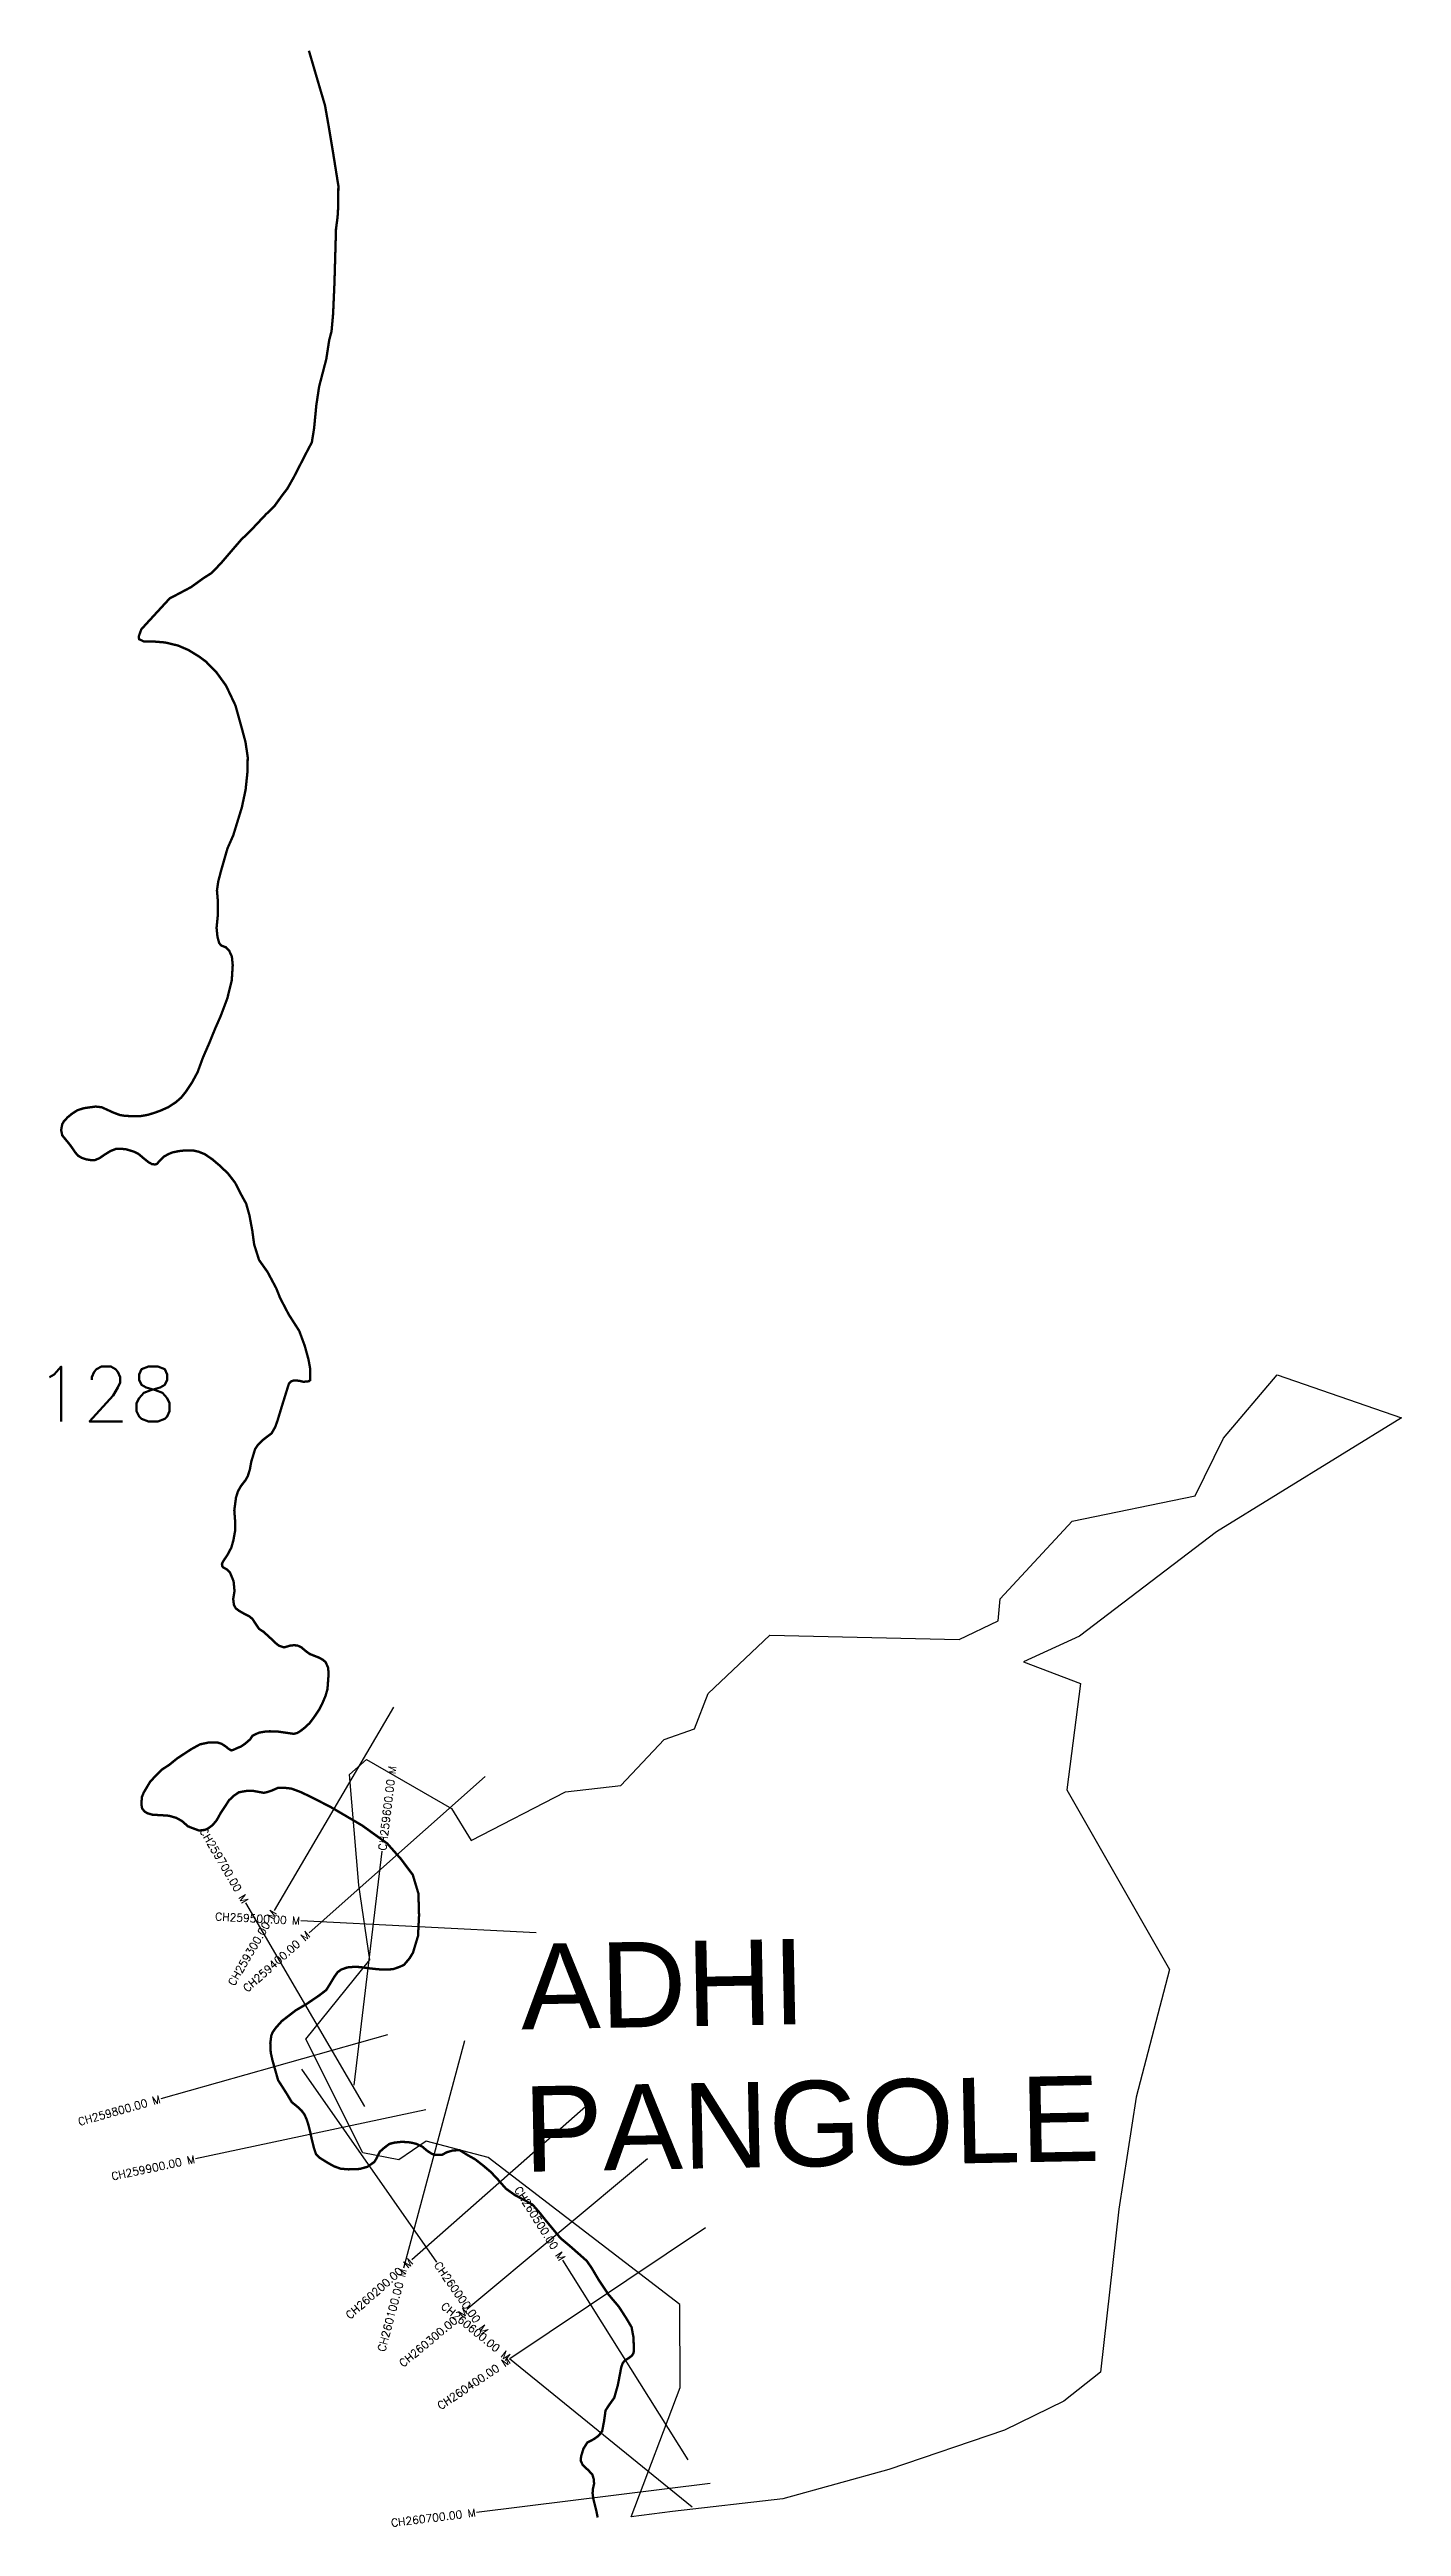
# Model space of a CAD drawing. Header units: metres. Extents: x 278777 to 280500, y 2035167 to 2038321.
import ezdxf
from ezdxf.enums import TextEntityAlignment as Align

# ---------------------------------------------------------------- set-up
doc = ezdxf.new("R2010")
doc.units = ezdxf.units.M
for name, color, linetype in [('CS', 134, 'Continuous'), ('CSMark', 6, 'Continuous'), ('NATURALLY PROTECTED', 3, 'Continuous'), ('village', 3, 'Continuous'), ('VILLAGE NAME', 250, 'Continuous')]:
    doc.layers.add(name, color=color, linetype=linetype)
doc.styles.get("Standard").update_dxf_attribs({"font": 'simplex.shx'})

msp = doc.modelspace()

# ---------------------------------------------------------------- linework, layer by layer
at = {"color": 6, "flags": 128}
msp.add_lwpolyline([(279434.6, 2036102), (279505.1, 2036110.1)], dxfattribs=at)
at = {"layer": 'CS'}
for p, q in [((279215.4, 2036209.8), (279063.6, 2035951)), ((279332.3, 2036121.7), (279107.8, 2035922.7)), ((279165.3, 2035728.7), (279201, 2036026.5)), ((279178.9, 2035701.6), (279027.5, 2035960.6)), ((279397.1, 2035922.5), (279097.5, 2035937.9)), ((279207.9, 2035792.8), (278919.2, 2035711.3)), ((279305.8, 2035785.2), (279228.1, 2035495.5)), ((279098.4, 2035749.1), (279270.1, 2035503.1)), ((279256.7, 2035697.1), (278963.2, 2035634.9)), ((279463.7, 2035704.6), (279238.8, 2035506)), ((279539.2, 2035634.9), (279308.8, 2035442.8)), ((279612.9, 2035547), (279363.7, 2035380)), ((279590.8, 2035251.5), (279431.3, 2035505.6)), ((279596.1, 2035191.2), (279363.2, 2035380.3)), ((279618.7, 2035221.4), (279321, 2035184.6))]:
    msp.add_line(p, q, dxfattribs=at)
at = {"layer": 'NATURALLY PROTECTED', "const_width": 3, "flags": 128}
msp.add_lwpolyline([(279107.7, 2038319.3), (279119.7, 2038278.4), (279128.2, 2038249.6), (279133.4, 2038220), (279138.6, 2038188.6), (279145.2, 2038147.3), (279145, 2038124), (279144.6, 2038112.5), (279143.7, 2038103.6), (279142.2, 2038092.6), (279140.2, 2038023), (279138.5, 2037984.3), (279136.5, 2037962.1), (279134.6, 2037954.8), (279133.5, 2037950.7), (279132.9, 2037946.8), (279129.8, 2037926.6), (279120.7, 2037891.7), (279117.1, 2037867.8), (279114.3, 2037838.6), (279111.4, 2037820.6), (279105, 2037808.5), (279088.4, 2037776.2), (279080.1, 2037761.5), (279073.5, 2037753), (279063.6, 2037739.2), (279052.9, 2037728.9), (279035, 2037709.9), (279020.9, 2037696.1), (278995.7, 2037666.8), (278983.9, 2037654.4), (278972.8, 2037647.3), (278957.6, 2037636.3), (278939.3, 2037626.6), (278930.4, 2037622), (278900.4, 2037589.4), (278894.1, 2037582.4), (278890.9, 2037573.5), (278891.3, 2037570), (278897, 2037567.2), (278909.7, 2037567), (278924.4, 2037565.8), (278941.1, 2037561.8), (278954.3, 2037556.1), (278967.8, 2037547.8), (278976.6, 2037541.3), (278989.6, 2037528.1), (279002.1, 2037510.8), (279014.1, 2037485.5), (279021.9, 2037457.5), (279026.9, 2037438.9), (279029.7, 2037419.8), (279029.4, 2037400.9), (279027, 2037378.2), (279022.2, 2037355.6), (279011.3, 2037320.2), (279003.9, 2037303.5), (278995.8, 2037275.3), (278992.2, 2037261.6), (278990.5, 2037250.1), (278991.7, 2037236), (278991.7, 2037219.4), (278990, 2037202.4), (278991.2, 2037190.8), (278993.3, 2037183.1), (278995.8, 2037180), (278998.4, 2037178.9), (279002.1, 2037177.5), (279006, 2037173.4), (279009.5, 2037165.8), (279010.6, 2037154.9), (279009.4, 2037135.7), (279003.8, 2037112.8), (278995.2, 2037089.9), (278988.1, 2037073.8), (278980.8, 2037055.8), (278972.5, 2037036.8), (278965.9, 2037018.7), (278958.7, 2037005.4), (278950.8, 2036993.6), (278944.9, 2036986.2), (278938.1, 2036980.3), (278928.5, 2036974), (278919, 2036969.8), (278911.7, 2036967.1), (278902.6, 2036964.3), (278894.5, 2036962.8), (278887.1, 2036962.4), (278879.1, 2036962.7), (278873.1, 2036963), (278866.6, 2036964.1), (278858.1, 2036967.3), (278850.1, 2036971), (278843.6, 2036973.9), (278835.8, 2036974.8), (278820.9, 2036972.7), (278812.7, 2036970.1), (278806, 2036965.8), (278800.6, 2036961.4), (278795.8, 2036956.5), (278793.4, 2036952.4), (278792, 2036944.8), (278793.4, 2036938.1), (278797.9, 2036932.6), (278803, 2036926.4), (278807.3, 2036920.4), (278809.8, 2036916.6), (278813.3, 2036912.4), (278818, 2036909.6), (278823.7, 2036907.6), (278829.6, 2036906.6), (278834.7, 2036906.5), (278840.8, 2036909), (278847, 2036913.3), (278854.7, 2036918.1), (278861.6, 2036920.8), (278866.9, 2036921.1), (278874.7, 2036920.4), (278884.6, 2036917.4), (278890.4, 2036914.6), (278896.9, 2036909.1), (278903.8, 2036903.6), (278907.6, 2036901.6), (278911.5, 2036901), (278913.7, 2036901.6), (278918, 2036906), (278922.5, 2036910.8), (278928.3, 2036914.1), (278933.5, 2036916.3), (278941.5, 2036918), (278950.1, 2036919), (278959.6, 2036919), (278967.1, 2036917.3), (278975.3, 2036914), (278985, 2036907.3), (278994.5, 2036899.2), (279004.7, 2036889.4), (279013.6, 2036877.9), (279021.2, 2036863), (279027.7, 2036851.2), (279031.9, 2036836.3), (279035.6, 2036816.4), (279037.9, 2036799.2), (279044.2, 2036779.3), (279055, 2036764.1), (279066.2, 2036743.1), (279070.8, 2036731.4), (279081.9, 2036710.1), (279095.4, 2036689), (279102.4, 2036670), (279107.1, 2036652.9), (279109.3, 2036640.8), (279109.3, 2036626.4), (279107.7, 2036625), (279100.8, 2036624.3), (279095.2, 2036625.6), (279088.9, 2036626.1), (279084.8, 2036624.8), (279082.1, 2036621.7), (279073.6, 2036594.4), (279067.6, 2036574.7), (279064.7, 2036566.6), (279060.1, 2036558.6), (279053.8, 2036553.9), (279049.9, 2036550.9), (279042.5, 2036543.7), (279039.1, 2036538.6), (279034.2, 2036522.5), (279032.5, 2036512.9), (279029.9, 2036504.5), (279027.1, 2036499.3), (279021.1, 2036491.6), (279017.3, 2036484.9), (279014.8, 2036477), (279012.6, 2036460.5), (279013.9, 2036443.6), (279013.6, 2036434.4), (279011.5, 2036422.6), (279008.8, 2036413.1), (279003.8, 2036403.7), (279000.6, 2036399), (278997.9, 2036394.8), (278996.9, 2036392.4), (278997.1, 2036389.7), (278998.7, 2036387.8), (279003.1, 2036385.4), (279007.3, 2036381.1), (279011.7, 2036370.2), (279012.9, 2036357.8), (279011.2, 2036347.8), (279012.1, 2036340.3), (279014.5, 2036335.8), (279018.9, 2036332.5), (279025.2, 2036328.9), (279031.5, 2036325.8), (279035.8, 2036322.3), (279038.8, 2036317.6), (279044.2, 2036309.6), (279049.9, 2036305.9), (279059.3, 2036297.3), (279063.8, 2036292.8), (279069.5, 2036288.2), (279076.1, 2036286.1), (279083.7, 2036288.3), (279087.9, 2036288.8), (279092.8, 2036288.6), (279098, 2036286.2), (279104, 2036281.1), (279108.9, 2036277.6), (279114, 2036275.6), (279120.4, 2036273.1), (279125.7, 2036270.2), (279129.1, 2036267.1), (279132.1, 2036260.2), (279132.7, 2036253.3), (279132.5, 2036248.7), (279131.3, 2036232.8), (279128.9, 2036224.5), (279124.5, 2036214.1), (279120.9, 2036207.1), (279113.9, 2036196.7), (279108.5, 2036189.6), (279103.1, 2036184.5), (279097.2, 2036179.8), (279092.9, 2036177.1), (279088.3, 2036176), (279077, 2036177.6), (279067.3, 2036179), (279057.4, 2036179.2), (279050.8, 2036178.7), (279043.8, 2036177.4), (279035.8, 2036173.6), (279032.8, 2036169), (279026.5, 2036163.5), (279021.1, 2036159.8), (279015.2, 2036157.4), (279011.2, 2036155.5), (279008.7, 2036154.9), (279005.3, 2036156.9), (279001.6, 2036160), (278996.4, 2036163.3), (278991.4, 2036164.9), (278979.7, 2036164.9), (278968.9, 2036162.6), (278957.8, 2036156.5), (278939.8, 2036144.7), (278929.7, 2036136.5), (278920.6, 2036130.6), (278911.6, 2036121.7), (278905.3, 2036114.8), (278897.3, 2036101.4), (278894.9, 2036095.6), (278894.2, 2036086.2), (278895.2, 2036081), (278898.2, 2036077.1), (278902.1, 2036074.8), (278908.8, 2036072.9), (278918.1, 2036072.5), (278929.4, 2036071.7), (278938.9, 2036068.9), (278946, 2036064.9), (278953.5, 2036058.3), (278960, 2036055.7), (278967.6, 2036052.9), (278975, 2036053.6), (278978.9, 2036055.3), (278985.1, 2036059.9), (278990.3, 2036066.2), (278995.2, 2036075.1), (279001.4, 2036084.4), (279005.8, 2036091.3), (279011.5, 2036096.8), (279018.5, 2036101.6), (279028.8, 2036103.4), (279036.3, 2036103.4), (279041.8, 2036102.4), (279050.1, 2036100.9), (279053.9, 2036101.6), (279059.9, 2036103.6), (279068.5, 2036107.3), (279076.1, 2036107.3), (279085.2, 2036106.3), (279096.4, 2036102.2), (279109.8, 2036095.9), (279135.6, 2036082.7), (279175.8, 2036059.1), (279207.5, 2036036.3), (279224.7, 2036016.9), (279240, 2035996.5), (279247.2, 2035972.6), (279248, 2035944.7), (279246.7, 2035918.6), (279240.3, 2035897.4), (279235.9, 2035890.1), (279228.8, 2035881.8), (279223.4, 2035879.3), (279214.8, 2035876.3), (279208.4, 2035875.9), (279199.3, 2035875.9), (279189.9, 2035876.8), (279181.5, 2035877.8), (279173.2, 2035879), (279165.7, 2035879.3), (279156.9, 2035878.6), (279148.9, 2035875.9), (279144.3, 2035872.5), (279139.9, 2035866.4), (279134.7, 2035857.7), (279129.8, 2035849.8), (279120.8, 2035842.9), (279104.6, 2035831.9), (279090.9, 2035823.9), (279073.1, 2035810.2), (279065.6, 2035801.7), (279061.7, 2035796.4), (279059.8, 2035792), (279058.5, 2035782.2), (279059, 2035770.3), (279061.2, 2035760.4), (279068.4, 2035735), (279079.2, 2035718.1), (279085.9, 2035706.9), (279092.7, 2035701.4), (279097.9, 2035696.7), (279102, 2035691.3), (279104.9, 2035684.7), (279107.1, 2035677.8), (279109.1, 2035670), (279111.4, 2035659.3), (279114, 2035648.8), (279116.6, 2035641), (279121.1, 2035636.3), (279131.2, 2035630), (279139.4, 2035625.4), (279148.2, 2035622.2), (279158.1, 2035621.4), (279172.3, 2035621.9), (279182.1, 2035624.6), (279191, 2035630.8), (279193.5, 2035634.8), (279197.9, 2035643.7), (279202.2, 2035647.7), (279210.2, 2035653.8), (279216.6, 2035655.4), (279226.1, 2035656.5), (279236.7, 2035655.7), (279244.5, 2035653.9), (279252.1, 2035650.3), (279258.5, 2035644.9), (279264.8, 2035640.9), (279269.1, 2035639.8), (279277.3, 2035639.8), (279283.1, 2035643.1), (279291.3, 2035645.5), (279299.8, 2035645.8), (279309.6, 2035639.7), (279319.6, 2035634.1), (279329.6, 2035626.3), (279339.1, 2035618.3), (279347.1, 2035610), (279358.6, 2035596.9), (279370.3, 2035588.5), (279383.7, 2035581.5), (279392.7, 2035576.4), (279401.7, 2035566.1), (279410.4, 2035555.2), (279428.2, 2035533.8), (279440.2, 2035523.8), (279461.6, 2035504.9), (279467.7, 2035496.2), (279476.9, 2035480.6), (279488.9, 2035462.6), (279502.5, 2035446.6), (279512.3, 2035431.4), (279518.8, 2035420.4), (279521.3, 2035406.8), (279521.6, 2035393.4), (279521.4, 2035387.6), (279519, 2035383.9), (279515, 2035381), (279510.4, 2035378.1), (279507.5, 2035374.7), (279505.6, 2035369.4), (279501.3, 2035346.7), (279496.7, 2035330.5), (279490, 2035321.1), (279485.6, 2035314.4), (279483.7, 2035300.5), (279481.2, 2035287.7), (279476.7, 2035282.1), (279470.8, 2035277.9), (279462.4, 2035273.5), (279457.4, 2035265.6), (279454.5, 2035256), (279453.9, 2035250.7), (279456.5, 2035244.9), (279463.4, 2035238.5), (279468.8, 2035232.8), (279470.6, 2035226.9), (279471, 2035221.1), (279469.5, 2035214.3), (279469.1, 2035209.2), (279469.9, 2035202.3), (279474.1, 2035185.6), (279475.6, 2035178.1)], dxfattribs=at)
at = {"layer": 'village', "color": 6}
for points in [[(279505.1, 2036110.1, 0), (279560.2, 2036168.6, 0), (279598.9, 2036182.2, 0), (279616.5, 2036227.3, 0), (279695.1, 2036301.8, 0), (279936.2, 2036296.1, 0), (279985.9, 2036320, 0), (279988.2, 2036348.1, 0), (280080.2, 2036447, 0), (280237, 2036478.9, 0), (280273, 2036552.4, 0), (280341.5, 2036633.1, 0), (280499.7, 2036578.3, 0)], [(280499.7, 2036578.3, 0), (280264, 2036433.4, 0), (280089.4, 2036300.3, 0), (280018.3, 2036267.7, 0), (280090.9, 2036240.3, 0), (280073.4, 2036104.5, 0), (280204, 2035875.7, 0), (280161.6, 2035713.2, 0), (280139.5, 2035570.9, 0), (280116.3, 2035363.1, 0), (280069.6, 2035326.4, 0), (279993.8, 2035289.1, 0), (279846.6, 2035239.2, 0), (279711.4, 2035201.9, 0), (279570.9, 2035185.5, 0), (279518.2, 2035178.7, 0), (279580.8, 2035343.4, 0), (279580.3, 2035449.1, 0), (279335.9, 2035636.6, 0), (279257.1, 2035657.4, 0), (279222.2, 2035633.7, 0), (279176.3, 2035642.4, 0), (279103.6, 2035787, 0), (279185.1, 2035888.4, 0), (279171.2, 2035983.5, 0), (279159.5, 2036124.3, 0), (279181, 2036143.2, 0), (279289.5, 2036081.1, 0), (279314.5, 2036040.2, 0), (279434.6, 2036102, 0)]]:
    msp.add_polyline3d(points, dxfattribs=at)

# ---------------------------------------------------------------- texts
at = {"insert": (278759.2, 2036643.6), "char_height": 70, "attachment_point": 1}
msp.add_mtext_dynamic_manual_height_columns('128', width=95.172, gutter_width=1, heights=[0], dxfattribs=at)
at = {"layer": 'CSMark'}
for s, rotation, p in [('CH259600.00 M', 83.1608, (279201.1, 2036027.5)), ('CH260000.00 M', 304.9208, (279270.7, 2035502.3))]:
    msp.add_text(s, height=10, rotation=rotation, dxfattribs=at).set_placement(p, align=Align.MIDDLE_LEFT)
for s, rotation, p in [('CH259700.00 M', 300.2999, (279027, 2035961.5)), ('CH259500.00 M', 357.0563, (279096.5, 2035937.9)), ('CH259300.00 M', 59.6132, (279063.1, 2035950.2)), ('CH259400.00 M', 41.5544, (279107, 2035922)), ('CH259800.00 M', 15.7642, (278918.2, 2035711.1)), ('CH259900.00 M', 11.9588, (278962.3, 2035634.7)), ('CH260500.00 M', 302.1132, (279430.8, 2035506.4)), ('CH260200.00 M', 41.4443, (279238, 2035505.4)), ('CH260100.00 M', 74.9885, (279227.8, 2035494.5)), ('CH260300.00 M', 39.819, (279308, 2035442.1)), ('CH260600.00 M', 320.9316, (279362.4, 2035380.9)), ('CH260400.00 M', 33.8272, (279362.9, 2035379.4)), ('CH260700.00 M', 7.0524, (279320, 2035184.4))]:
    msp.add_text(s, height=10, rotation=rotation, dxfattribs=at).set_placement(p, align=Align.MIDDLE_RIGHT)
at = {"layer": 'VILLAGE NAME', "insert": (279376.4, 2035908.2), "char_height": 108.748, "attachment_point": 1, "rotation": 1.1028}
msp.add_mtext_dynamic_manual_height_columns('{\\fArial|b0|i0|c0|p34;ADHI PANGOLE}', width=726.929, gutter_width=543.7, heights=[0], dxfattribs=at)

doc.saveas('drawing.dxf')
